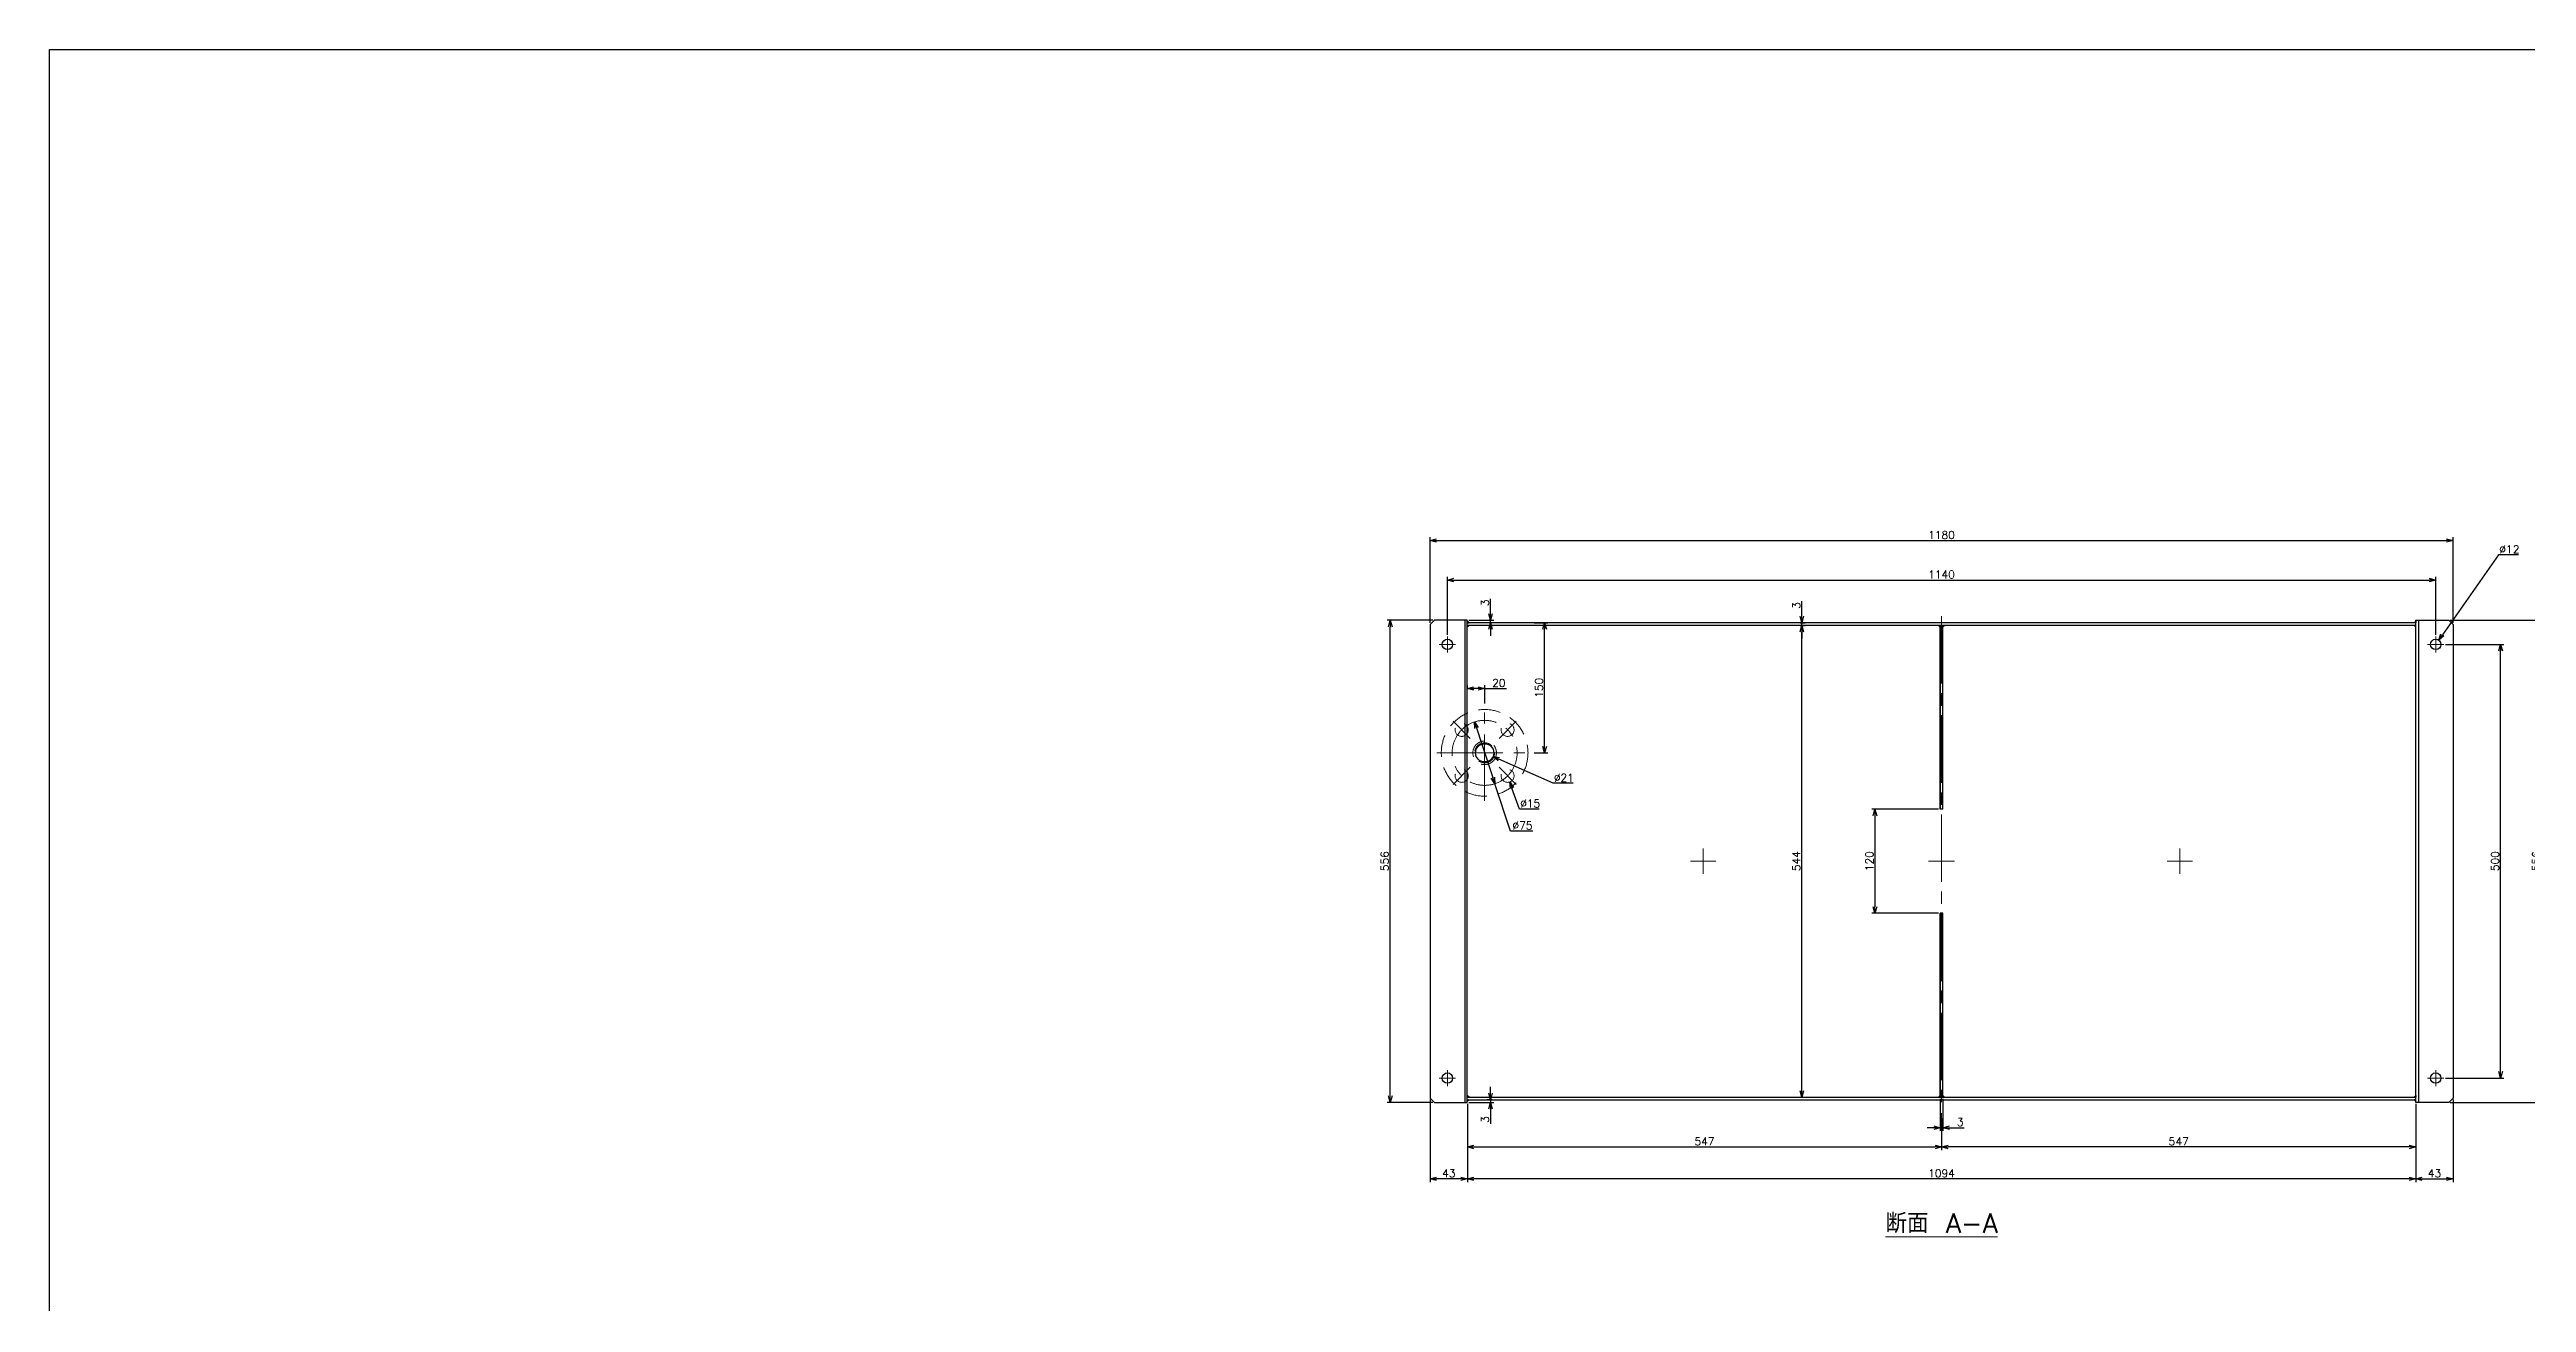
# Model space of a CAD drawing. Header units: millimetres. Extents: x -8731 to 85711, y -14522 to 31379.
# Drawn here: x 37652 to 40509, y 9078 to 10523 of the extents above; entities that cross this region are included whole.
import ezdxf

# ---------------------------------------------------------------- set-up
doc = ezdxf.new("R2010")
doc.units = ezdxf.units.MM
doc.header["$LTSCALE"] = 4
doc.header["$PDMODE"] = 99
doc.header["$PDSIZE"] = 1
doc.linetypes.add('CENTER2', pattern=[28.575, 19.05, -3.175, 3.175, -3.175])
doc.linetypes.add('HIDDEN', pattern=[9.525, 6.35, -3.175])
for name, color, linetype, lineweight in [('04_HIDDEN', 2, 'HIDDEN', 13), ('05_CENTER', 4, 'CENTER2', 13), ('08_DIM', 3, 'Continuous', 13)]:
    doc.layers.add(name, color=color, linetype=linetype, lineweight=lineweight)
doc.layers.add('10_DRAFT', color=8, linetype='Continuous', lineweight=0, plot=False)
doc.styles.add('KSS_TXT', font='txt.shx', dxfattribs={"bigfont": 'extfont2.shx'})
doc.dimstyles.new('KSS_DIM', dxfattribs={"dimscale": 3, "dimtxt": 3, "dimasz": 2.5, "dimexe": 1.25, "dimexo": 0.625, "dimtad": 1, "dimdsep": 46, "dimtxsty": 'KSS_TXT', "dimblk": 'OPEN30', "dimcen": 0, "dimazin": 2, "dimtfac": 0.75, "dimtmove": 0, "dimatfit": 3, "dimldrblk": 'OPEN30', "dimfxl": 1, "dimtolj": 1, "dimarcsym": 0})
doc.dimstyles.new('KSS_DIM$3', dxfattribs={"dimscale": 3, "dimtxt": 3, "dimasz": 2.5, "dimexe": 1.25, "dimexo": 0.625, "dimtad": 1, "dimtih": 1, "dimtoh": 1, "dimdsep": 46, "dimtxsty": 'KSS_TXT', "dimblk": 'OPEN30', "dimcen": 0, "dimazin": 2, "dimtfac": 0.75, "dimtofl": 0, "dimtmove": 0, "dimatfit": 3, "dimldrblk": 'OPEN30', "dimfxl": 1, "dimtolj": 1, "dimarcsym": 0})

# ---------------------------------------------------------------- blocks, each defined once
blk = doc.blocks.new('_Open30')
at = {"color": 0, "linetype": 'ByBlock', "lineweight": -2}
for p, q in [((-1, 0.27), (0, 0)), ((0, 0), (-1, -0.27)), ((0, 0), (-1, 0))]:
    blk.add_line(p, q, dxfattribs=at)
blk = doc.blocks.new('*D836')
at = {"layer": '08_DIM', "color": 0, "lineweight": -2, "transparency": 16777216}
for p, q in [((39296, 9747.3), (39317.1, 9683.1)), ((39337.4, 9621.5), (39319.5, 9676)), ((39363.3, 9621.5), (39337.4, 9621.5))]:
    blk.add_line(p, q, dxfattribs=at)
at = {"layer": 'Defpoints', "color": 0, "transparency": 16777216}
for p in [(39296, 9747.3), (39319.5, 9676)]:
    blk.add_point(p, dxfattribs=at)
at = {"layer": '08_DIM', "color": 0, "lineweight": -2, "transparency": 16777216, "xscale": 7.5, "yscale": 7.5, "zscale": 7.5}
for p, rotation in [((39296, 9747.3), 108.2017994747096), ((39319.5, 9676), 288.2017994747096)]:
    blk.add_blockref('_Open30', p, dxfattribs=dict(at, rotation=rotation))
at = {"layer": '08_DIM', "color": 0, "transparency": 16777216, "insert": (39351.3, 9627.8), "char_height": 9, "attachment_point": 5, "style": 'KSS_TXT'}
blk.add_mtext('\\A1;%%C75', dxfattribs=at)
blk = doc.blocks.new('*D837')
at = {"layer": '08_DIM', "color": 0, "lineweight": -2, "transparency": 16777216}
for p, q in [((39347.9, 9646.8), (39339.3, 9671)), ((39370.8, 9646.8), (39347.9, 9646.8))]:
    blk.add_line(p, q, dxfattribs=at)
at = {"layer": 'Defpoints', "color": 0, "transparency": 16777216}
for p in [(39331.8, 9692.2), (39336.8, 9678.1)]:
    blk.add_point(p, dxfattribs=at)
at = {"layer": '08_DIM', "color": 0, "lineweight": -2, "transparency": 16777216, "xscale": 7.5, "yscale": 7.5, "zscale": 7.5, "rotation": 109.5899981748222}
blk.add_blockref('_Open30', (39336.8, 9678.1), dxfattribs=at)
at = {"layer": '08_DIM', "color": 0, "transparency": 16777216, "insert": (39360.3, 9653.2), "char_height": 9, "attachment_point": 5, "style": 'KSS_TXT'}
blk.add_mtext('\\A1;%%C15', dxfattribs=at)
blk = doc.blocks.new('*D838')
at = {"layer": '08_DIM', "color": 0, "lineweight": -2, "transparency": 16777216}
for p, q in [((39386.8, 9676.5), (39324.2, 9704.3)), ((39409.7, 9676.5), (39386.8, 9676.5))]:
    blk.add_line(p, q, dxfattribs=at)
at = {"layer": 'Defpoints', "color": 0, "transparency": 16777216}
for p in [(39298.2, 9715.9), (39317.4, 9707.4)]:
    blk.add_point(p, dxfattribs=at)
at = {"layer": '08_DIM', "color": 0, "lineweight": -2, "transparency": 16777216, "xscale": 7.5, "yscale": 7.5, "zscale": 7.5, "rotation": 156.0525593734895}
blk.add_blockref('_Open30', (39317.4, 9707.4), dxfattribs=at)
at = {"layer": '08_DIM', "color": 0, "transparency": 16777216, "insert": (39399.2, 9682.9), "char_height": 9, "attachment_point": 5, "style": 'KSS_TXT'}
blk.add_mtext('\\A1;%%C21', dxfattribs=at)
blk = doc.blocks.new('*D839')
at = {"layer": '08_DIM', "color": 0, "lineweight": -2, "transparency": 16777216}
for p, q in [((39287.8, 9785.1), (39287.8, 9789.6)), ((39300.3, 9785.9), (39295.3, 9785.9)), ((39307.8, 9768.7), (39307.8, 9789.6)), ((39307.8, 9785.9), (39332.9, 9785.9))]:
    blk.add_line(p, q, dxfattribs=at)
at = {"layer": 'Defpoints', "color": 0, "transparency": 16777216}
for p in [(39287.8, 9785.9), (39287.8, 9783.2), (39307.8, 9766.8)]:
    blk.add_point(p, dxfattribs=at)
at = {"layer": '08_DIM', "color": 0, "lineweight": -2, "transparency": 16777216, "xscale": 7.5, "yscale": 7.5, "zscale": 7.5, "rotation": 180}
blk.add_blockref('_Open30', (39287.8, 9785.9), dxfattribs=at)
at = {"layer": '08_DIM', "color": 0, "lineweight": -2, "transparency": 16777216, "xscale": 7.5, "yscale": 7.5, "zscale": 7.5}
blk.add_blockref('_Open30', (39307.8, 9785.9), dxfattribs=at)
at = {"layer": '08_DIM', "color": 0, "transparency": 16777216, "insert": (39324.1, 9792.2), "char_height": 9, "attachment_point": 5, "style": 'KSS_TXT'}
blk.add_mtext('\\A1;20', dxfattribs=at)
blk = doc.blocks.new('*D840')
at = {"layer": '08_DIM', "color": 0, "lineweight": -2, "transparency": 16777216}
for p, q in [((39364.8, 9861.6), (39380.7, 9861.6)), ((39376.9, 9719.1), (39376.9, 9854.1)), ((39364.8, 9711.6), (39380.7, 9711.6))]:
    blk.add_line(p, q, dxfattribs=at)
at = {"layer": 'Defpoints', "color": 0, "transparency": 16777216}
for p in [(39362.9, 9861.6), (39376.9, 9861.6), (39362.9, 9711.6)]:
    blk.add_point(p, dxfattribs=at)
at = {"layer": '08_DIM', "color": 0, "lineweight": -2, "transparency": 16777216, "xscale": 7.5, "yscale": 7.5, "zscale": 7.5}
for p, rotation in [((39376.9, 9861.6), 90), ((39376.9, 9711.6), 270)]:
    blk.add_blockref('_Open30', p, dxfattribs=dict(at, rotation=rotation))
at = {"layer": '08_DIM', "color": 0, "transparency": 16777216, "insert": (39370.5, 9786.6), "char_height": 9, "attachment_point": 5, "rotation": 90, "style": 'KSS_TXT'}
blk.add_mtext('\\A1;150', dxfattribs=at)
blk = doc.blocks.new('*D843')
at = {"layer": '08_DIM', "color": 0, "lineweight": -2, "transparency": 16777216}
for p, q in [((39314.5, 9872.1), (39314.5, 9889.4)), ((39289.6, 9864.6), (39318.3, 9864.6)), ((39316.4, 9861.6), (39310.8, 9861.6)), ((39314.5, 9861.6), (39314.5, 9864.6)), ((39314.5, 9854.1), (39314.5, 9846.6))]:
    blk.add_line(p, q, dxfattribs=at)
at = {"layer": 'Defpoints', "color": 0, "transparency": 16777216}
for p in [(39287.8, 9864.6), (39314.5, 9864.6), (39318.3, 9861.6)]:
    blk.add_point(p, dxfattribs=at)
at = {"layer": '08_DIM', "color": 0, "lineweight": -2, "transparency": 16777216, "xscale": 7.5, "yscale": 7.5, "zscale": 7.5}
for p, rotation in [((39314.5, 9864.6), 270), ((39314.5, 9861.6), 90)]:
    blk.add_blockref('_Open30', p, dxfattribs=dict(at, rotation=rotation))
at = {"layer": '08_DIM', "color": 0, "transparency": 16777216, "insert": (39308.1, 9884.5), "char_height": 9, "attachment_point": 5, "rotation": 90, "style": 'KSS_TXT'}
blk.add_mtext('\\A1;3', dxfattribs=at)
blk = doc.blocks.new('*D844')
at = {"layer": '08_DIM', "color": 0, "lineweight": -2, "transparency": 16777216}
for p, q in [((39673.7, 9869.1), (39673.7, 9886.4)), ((39671.8, 9861.6), (39677.5, 9861.6)), ((39671.8, 9858.6), (39677.5, 9858.6)), ((39673.7, 9858.6), (39673.7, 9861.6)), ((39673.7, 9851.1), (39673.7, 9843.6))]:
    blk.add_line(p, q, dxfattribs=at)
at = {"layer": 'Defpoints', "color": 0, "transparency": 16777216}
for p in [(39670, 9861.6), (39670, 9858.6), (39673.7, 9861.6)]:
    blk.add_point(p, dxfattribs=at)
at = {"layer": '08_DIM', "color": 0, "lineweight": -2, "transparency": 16777216, "xscale": 7.5, "yscale": 7.5, "zscale": 7.5}
for p, rotation in [((39673.7, 9861.6), 270), ((39673.7, 9858.6), 90)]:
    blk.add_blockref('_Open30', p, dxfattribs=dict(at, rotation=rotation))
at = {"layer": '08_DIM', "color": 0, "transparency": 16777216, "insert": (39667.3, 9881.5), "char_height": 9, "attachment_point": 5, "rotation": 90, "style": 'KSS_TXT'}
blk.add_mtext('\\A1;3', dxfattribs=at)
blk = doc.blocks.new('*D845')
at = {"layer": '08_DIM', "color": 0, "lineweight": -2, "transparency": 16777216}
for p, q in [((39671.8, 9858.6), (39677.5, 9858.6)), ((39673.7, 9322.1), (39673.7, 9851.1)), ((39671.8, 9314.6), (39677.5, 9314.6))]:
    blk.add_line(p, q, dxfattribs=at)
at = {"layer": 'Defpoints', "color": 0, "transparency": 16777216}
for p in [(39670, 9858.6), (39673.7, 9858.6), (39670, 9314.6)]:
    blk.add_point(p, dxfattribs=at)
at = {"layer": '08_DIM', "color": 0, "lineweight": -2, "transparency": 16777216, "xscale": 7.5, "yscale": 7.5, "zscale": 7.5}
for p, rotation in [((39673.7, 9858.6), 90), ((39673.7, 9314.6), 270)]:
    blk.add_blockref('_Open30', p, dxfattribs=dict(at, rotation=rotation))
at = {"layer": '08_DIM', "color": 0, "transparency": 16777216, "insert": (39667.3, 9586.6), "char_height": 9, "attachment_point": 5, "rotation": 90, "style": 'KSS_TXT'}
blk.add_mtext('\\A1;544', dxfattribs=at)
blk = doc.blocks.new('*D1249')
at = {"layer": '08_DIM', "color": 0, "lineweight": -2, "transparency": 16777216}
for p, q in [((39287.8, 9306.8), (39287.8, 9253.4)), ((39834.8, 9290.1), (39834.8, 9253.4)), ((39295.3, 9257.2), (39827.3, 9257.2))]:
    blk.add_line(p, q, dxfattribs=at)
at = {"layer": 'Defpoints', "color": 0, "transparency": 16777216}
for p in [(39287.8, 9308.6), (39834.8, 9292), (39834.8, 9257.2)]:
    blk.add_point(p, dxfattribs=at)
at = {"layer": '08_DIM', "color": 0, "lineweight": -2, "transparency": 16777216, "xscale": 7.5, "yscale": 7.5, "zscale": 7.5, "rotation": 180}
blk.add_blockref('_Open30', (39287.8, 9257.2), dxfattribs=at)
at = {"layer": '08_DIM', "color": 0, "lineweight": -2, "transparency": 16777216, "xscale": 7.5, "yscale": 7.5, "zscale": 7.5}
blk.add_blockref('_Open30', (39834.8, 9257.2), dxfattribs=at)
at = {"layer": '08_DIM', "color": 0, "transparency": 16777216, "insert": (39561.3, 9263.6), "char_height": 9, "attachment_point": 5, "style": 'KSS_TXT'}
blk.add_mtext('\\A1;547', dxfattribs=at)
blk = doc.blocks.new('*D1347')
at = {"layer": '08_DIM', "color": 0, "lineweight": -2, "transparency": 16777216}
for p, q in [((40381.8, 9306.8), (40381.8, 9216.8)), ((40424.8, 9311.8), (40424.8, 9216.8)), ((40389.3, 9220.5), (40417.3, 9220.5))]:
    blk.add_line(p, q, dxfattribs=at)
at = {"layer": 'Defpoints', "color": 0, "transparency": 16777216}
for p in [(40381.8, 9308.6), (40424.8, 9313.6), (40424.8, 9220.5)]:
    blk.add_point(p, dxfattribs=at)
at = {"layer": '08_DIM', "color": 0, "lineweight": -2, "transparency": 16777216, "xscale": 7.5, "yscale": 7.5, "zscale": 7.5, "rotation": 180}
blk.add_blockref('_Open30', (40381.8, 9220.5), dxfattribs=at)
at = {"layer": '08_DIM', "color": 0, "lineweight": -2, "transparency": 16777216, "xscale": 7.5, "yscale": 7.5, "zscale": 7.5}
blk.add_blockref('_Open30', (40424.8, 9220.5), dxfattribs=at)
at = {"layer": '08_DIM', "color": 0, "transparency": 16777216, "insert": (40403.3, 9226.9), "char_height": 9, "attachment_point": 5, "style": 'KSS_TXT'}
blk.add_mtext('\\A1;43', dxfattribs=at)
blk = doc.blocks.new('*D1348')
at = {"layer": '08_DIM', "color": 0, "lineweight": -2, "transparency": 16777216}
for p, q in [((39247.9, 9864.6), (39195.2, 9864.6)), ((39198.9, 9316.1), (39198.9, 9857.1)), ((39247.9, 9308.6), (39195.2, 9308.6))]:
    blk.add_line(p, q, dxfattribs=at)
at = {"layer": 'Defpoints', "color": 0, "transparency": 16777216}
for p in [(39198.9, 9864.6), (39249.8, 9864.6), (39249.8, 9308.6)]:
    blk.add_point(p, dxfattribs=at)
at = {"layer": '08_DIM', "color": 0, "lineweight": -2, "transparency": 16777216, "xscale": 7.5, "yscale": 7.5, "zscale": 7.5}
for p, rotation in [((39198.9, 9864.6), 90), ((39198.9, 9308.6), 270)]:
    blk.add_blockref('_Open30', p, dxfattribs=dict(at, rotation=rotation))
at = {"layer": '08_DIM', "color": 0, "transparency": 16777216, "insert": (39192.5, 9586.6), "char_height": 9, "attachment_point": 5, "rotation": 90, "style": 'KSS_TXT'}
blk.add_mtext('\\A1;556', dxfattribs=at)
blk = doc.blocks.new('*D1349')
at = {"layer": '08_DIM', "color": 0, "lineweight": -2, "transparency": 16777216}
for p, q in [((39314.5, 9319.1), (39314.5, 9326.6)), ((39289.6, 9308.6), (39318.3, 9308.6)), ((39316.4, 9311.6), (39310.8, 9311.6)), ((39314.5, 9311.6), (39314.5, 9308.6)), ((39314.5, 9301.1), (39314.5, 9283.9))]:
    blk.add_line(p, q, dxfattribs=at)
at = {"layer": 'Defpoints', "color": 0, "transparency": 16777216}
for p in [(39287.8, 9308.6), (39314.5, 9308.6), (39318.3, 9311.6)]:
    blk.add_point(p, dxfattribs=at)
at = {"layer": '08_DIM', "color": 0, "lineweight": -2, "transparency": 16777216, "xscale": 7.5, "yscale": 7.5, "zscale": 7.5}
for p, rotation in [((39314.5, 9311.6), 270), ((39314.5, 9308.6), 90)]:
    blk.add_blockref('_Open30', p, dxfattribs=dict(at, rotation=rotation))
at = {"layer": '08_DIM', "color": 0, "transparency": 16777216, "insert": (39308.1, 9288.8), "char_height": 9, "attachment_point": 5, "rotation": 90, "style": 'KSS_TXT'}
blk.add_mtext('\\A1;3', dxfattribs=at)
blk = doc.blocks.new('*D1350')
at = {"layer": '08_DIM', "color": 0, "lineweight": -2, "transparency": 16777216}
for p, q in [((39244.8, 9311.8), (39244.8, 9216.8)), ((39287.8, 9306.8), (39287.8, 9216.8)), ((39280.3, 9220.5), (39252.3, 9220.5))]:
    blk.add_line(p, q, dxfattribs=at)
at = {"layer": 'Defpoints', "color": 0, "transparency": 16777216}
for p in [(39244.8, 9313.6), (39287.8, 9308.6), (39244.8, 9220.5)]:
    blk.add_point(p, dxfattribs=at)
at = {"layer": '08_DIM', "color": 0, "lineweight": -2, "transparency": 16777216, "xscale": 7.5, "yscale": 7.5, "zscale": 7.5, "rotation": 180}
blk.add_blockref('_Open30', (39244.8, 9220.5), dxfattribs=at)
at = {"layer": '08_DIM', "color": 0, "lineweight": -2, "transparency": 16777216, "xscale": 7.5, "yscale": 7.5, "zscale": 7.5}
blk.add_blockref('_Open30', (39287.8, 9220.5), dxfattribs=at)
at = {"layer": '08_DIM', "color": 0, "transparency": 16777216, "insert": (39266.3, 9226.9), "char_height": 9, "attachment_point": 5, "style": 'KSS_TXT'}
blk.add_mtext('\\A1;43', dxfattribs=at)
blk = doc.blocks.new('*D1351')
at = {"layer": '08_DIM', "color": 0, "lineweight": -2, "transparency": 16777216}
for p, q in [((39831.4, 9646.6), (39754.2, 9646.6)), ((39758, 9639.1), (39758, 9534.1)), ((39831.4, 9526.6), (39754.2, 9526.6))]:
    blk.add_line(p, q, dxfattribs=at)
at = {"layer": 'Defpoints', "color": 0, "transparency": 16777216}
for p in [(39833.3, 9646.6), (39758, 9526.6), (39833.3, 9526.6)]:
    blk.add_point(p, dxfattribs=at)
at = {"layer": '08_DIM', "color": 0, "lineweight": -2, "transparency": 16777216, "xscale": 7.5, "yscale": 7.5, "zscale": 7.5}
for p, rotation in [((39758, 9646.6), 90), ((39758, 9526.6), 270)]:
    blk.add_blockref('_Open30', p, dxfattribs=dict(at, rotation=rotation))
at = {"layer": '08_DIM', "color": 0, "transparency": 16777216, "insert": (39751.6, 9586.6), "char_height": 9, "attachment_point": 5, "rotation": 90, "style": 'KSS_TXT'}
blk.add_mtext('\\A1;120', dxfattribs=at)
blk = doc.blocks.new('*D1352')
at = {"layer": '08_DIM', "color": 0, "lineweight": -2, "transparency": 16777216}
for p, q in [((39833.3, 9312.8), (39833.3, 9275.7)), ((39836.3, 9312.8), (39836.3, 9275.7)), ((39825.8, 9279.4), (39818.3, 9279.4)), ((39833.3, 9279.4), (39836.3, 9279.4)), ((39843.8, 9279.4), (39861, 9279.4))]:
    blk.add_line(p, q, dxfattribs=at)
at = {"layer": 'Defpoints', "color": 0, "transparency": 16777216}
for p in [(39833.3, 9314.6), (39836.3, 9314.6), (39836.3, 9279.4)]:
    blk.add_point(p, dxfattribs=at)
at = {"layer": '08_DIM', "color": 0, "lineweight": -2, "transparency": 16777216, "xscale": 7.5, "yscale": 7.5, "zscale": 7.5}
blk.add_blockref('_Open30', (39833.3, 9279.4), dxfattribs=at)
at = {"layer": '08_DIM', "color": 0, "lineweight": -2, "transparency": 16777216, "xscale": 7.5, "yscale": 7.5, "zscale": 7.5, "rotation": 180}
blk.add_blockref('_Open30', (39836.3, 9279.4), dxfattribs=at)
at = {"layer": '08_DIM', "color": 0, "transparency": 16777216, "insert": (39856.1, 9285.8), "char_height": 9, "attachment_point": 5, "style": 'KSS_TXT'}
blk.add_mtext('\\A1;3', dxfattribs=at)
blk = doc.blocks.new('*D1353')
at = {"layer": '08_DIM', "color": 0, "lineweight": -2, "transparency": 16777216}
for p, q in [((39287.8, 9306.8), (39287.8, 9216.8)), ((40381.8, 9306.8), (40381.8, 9216.8)), ((40374.3, 9220.5), (39295.3, 9220.5))]:
    blk.add_line(p, q, dxfattribs=at)
at = {"layer": 'Defpoints', "color": 0, "transparency": 16777216}
for p in [(39287.8, 9308.6), (40381.8, 9308.6), (39287.8, 9220.5)]:
    blk.add_point(p, dxfattribs=at)
at = {"layer": '08_DIM', "color": 0, "lineweight": -2, "transparency": 16777216, "xscale": 7.5, "yscale": 7.5, "zscale": 7.5, "rotation": 180}
blk.add_blockref('_Open30', (39287.8, 9220.5), dxfattribs=at)
at = {"layer": '08_DIM', "color": 0, "lineweight": -2, "transparency": 16777216, "xscale": 7.5, "yscale": 7.5, "zscale": 7.5}
blk.add_blockref('_Open30', (40381.8, 9220.5), dxfattribs=at)
at = {"layer": '08_DIM', "color": 0, "transparency": 16777216, "insert": (39834.8, 9226.9), "char_height": 9, "attachment_point": 5, "style": 'KSS_TXT'}
blk.add_mtext('\\A1;1094', dxfattribs=at)
blk = doc.blocks.new('*D1354')
at = {"layer": '08_DIM', "color": 0, "lineweight": -2, "transparency": 16777216}
for p, q in [((39834.8, 9290.1), (39834.8, 9253.4)), ((40381.8, 9306.8), (40381.8, 9253.4)), ((40374.3, 9257.2), (39842.3, 9257.2))]:
    blk.add_line(p, q, dxfattribs=at)
at = {"layer": 'Defpoints', "color": 0, "transparency": 16777216}
for p in [(39834.8, 9292), (40381.8, 9308.6), (39834.8, 9257.2)]:
    blk.add_point(p, dxfattribs=at)
at = {"layer": '08_DIM', "color": 0, "lineweight": -2, "transparency": 16777216, "xscale": 7.5, "yscale": 7.5, "zscale": 7.5, "rotation": 180}
blk.add_blockref('_Open30', (39834.8, 9257.2), dxfattribs=at)
at = {"layer": '08_DIM', "color": 0, "lineweight": -2, "transparency": 16777216, "xscale": 7.5, "yscale": 7.5, "zscale": 7.5}
blk.add_blockref('_Open30', (40381.8, 9257.2), dxfattribs=at)
at = {"layer": '08_DIM', "color": 0, "transparency": 16777216, "insert": (40108.3, 9263.6), "char_height": 9, "attachment_point": 5, "style": 'KSS_TXT'}
blk.add_mtext('\\A1;547', dxfattribs=at)
blk = doc.blocks.new('A$C64556005_1')
at = {"color": 0}
for p, q in [((-1120, 28), (-1120, -528)), ((-23, 25), (-1117, 25)), ((-23, 22), (-1117, 22)), ((-571.5, 22), (-571.5, -190)), ((-571.5, -190), (-571.5, 22)), ((-568.5, -190), (-568.5, 22)), ((-20, 28), (-20, -528)), ((-568.5, -190), (-571.5, -190)), ((-568.5, -310), (-571.5, -310)), ((-571.5, -310), (-571.5, -522)), ((-571.5, -522), (-571.5, -310)), ((-568.5, -522), (-568.5, -310)), ((-1117, -522), (-23, -522)), ((-1117, -525), (-23, -525))]:
    blk.add_line(p, q, dxfattribs=at)
for points in [[(-1117, 28), (-1117, 28), (-1155, 28), (-1160, 23), (-1160, -523), (-1155, -528), (-1117, -528), (-1117, 28)], [(-23, 28), (-23, 28), (15, 28), (20, 23), (20, -523), (15, -528), (-23, -528), (-23, 28)]]:
    blk.add_lwpolyline(points, dxfattribs=at)
at = {"color": 3}
for points in [[(-1117, 25), (-1115, 25), (-1115, 25), (-1117, 27)], [(-1117, 22), (-1115, 22), (-1115, 22), (-1117, 20)], [(-571.5, 22), (-571.5, 20), (-571.5, 20), (-573.5, 22)], [(-568.5, 22), (-568.5, 20), (-568.5, 20), (-566.5, 22)], [(-23, 25), (-25, 25), (-25, 25), (-23, 27)], [(-23, 22), (-25, 22), (-25, 22), (-23, 20)], [(-1117, -522), (-1115, -522), (-1115, -522), (-1117, -520)], [(-1117, -525), (-1115, -525), (-1115, -525), (-1117, -527)], [(-571.5, -522), (-571.5, -520), (-571.5, -520), (-573.5, -522)], [(-568.5, -522), (-568.5, -520), (-568.5, -520), (-566.5, -522)], [(-23, -522), (-25, -522), (-25, -522), (-23, -520)], [(-23, -525), (-25, -525), (-25, -525), (-23, -527)]]:
    blk.add_lwpolyline(points, close=True, dxfattribs=at)
at = {"color": 0}
for centre, radius in [((-1140, 0), 6), ((0, 0), 6), ((-1097, -125), 10.5), ((-1140, -500), 6), ((0, -500), 6)]:
    blk.add_circle(centre, radius, dxfattribs=at)
at = {"layer": '04_HIDDEN'}
for centre, radius in [((-1097, -125), 50), ((-1123.5, -98.5), 7.5), ((-1097, -125), 13.6), ((-1097, -125), 11.5), ((-1070.5, -98.5), 7.5), ((-1123.5, -151.5), 7.5), ((-1070.5, -151.5), 7.5)]:
    blk.add_circle(centre, radius, dxfattribs=at)
at = {"layer": '05_CENTER'}
for p, q in [((-570, 32.6), (-570, -532.6)), ((-1130.7, 0), (-1149.3, 0)), ((-1140, 9.3), (-1140, -9.3)), ((-9.3, 0), (9.3, 0)), ((0, 9.3), (0, -9.3)), ((-1097, -180.2), (-1097, -69.8)), ((-1113.7, -108.3), (-1133.4, -88.6)), ((-1080.3, -108.3), (-1060.6, -88.6)), ((-1152.2, -125), (-1041.8, -125)), ((-1113.7, -141.7), (-1133.4, -161.4)), ((-1080.3, -141.7), (-1060.6, -161.4)), ((-555, -250), (-585.1, -250)), ((-1130.7, -500), (-1149.3, -500)), ((-1140, -490.7), (-1140, -509.3)), ((-9.3, -500), (9.3, -500)), ((0, -490.7), (0, -509.3))]:
    blk.add_line(p, q, dxfattribs=at)
blk.add_circle((-1097, -125), 37.5, dxfattribs=at)
at = {"layer": '10_DRAFT'}
for p, q in [((-830.4, -250), (-859.6, -250)), ((-845, -264.6), (-845, -235.4)), ((-280.4, -250), (-309.6, -250)), ((-295, -264.6), (-295, -235.4))]:
    blk.add_line(p, q, dxfattribs=at)
blk = doc.blocks.new('*D4035')
at = {"layer": '08_DIM', "color": 0, "lineweight": -2, "transparency": 16777216}
for p, q in [((39264.8, 9847.9), (39264.8, 9914.7)), ((40404.8, 9847.9), (40404.8, 9914.7)), ((39272.3, 9910.9), (40397.3, 9910.9))]:
    blk.add_line(p, q, dxfattribs=at)
at = {"layer": 'Defpoints', "color": 0, "transparency": 16777216}
for p in [(40404.8, 9910.9), (39264.8, 9846), (40404.8, 9846)]:
    blk.add_point(p, dxfattribs=at)
at = {"layer": '08_DIM', "color": 0, "lineweight": -2, "transparency": 16777216, "xscale": 7.5, "yscale": 7.5, "zscale": 7.5, "rotation": 180}
blk.add_blockref('_Open30', (39264.8, 9910.9), dxfattribs=at)
at = {"layer": '08_DIM', "color": 0, "lineweight": -2, "transparency": 16777216, "xscale": 7.5, "yscale": 7.5, "zscale": 7.5}
blk.add_blockref('_Open30', (40404.8, 9910.9), dxfattribs=at)
at = {"layer": '08_DIM', "color": 0, "transparency": 16777216, "insert": (39834.8, 9917.3), "char_height": 9, "attachment_point": 5, "style": 'KSS_TXT'}
blk.add_mtext('\\A1;1140', dxfattribs=at)
blk = doc.blocks.new('*D4039')
at = {"layer": '08_DIM', "color": 0, "lineweight": -2, "transparency": 16777216}
for p, q in [((39244.8, 9861.5), (39244.8, 9960.2)), ((39252.3, 9956.5), (40417.3, 9956.5)), ((40424.8, 9861.5), (40424.8, 9960.2))]:
    blk.add_line(p, q, dxfattribs=at)
at = {"layer": 'Defpoints', "color": 0, "transparency": 16777216}
for p in [(40424.8, 9956.5), (39244.8, 9859.6), (40424.8, 9859.6)]:
    blk.add_point(p, dxfattribs=at)
at = {"layer": '08_DIM', "color": 0, "lineweight": -2, "transparency": 16777216, "xscale": 7.5, "yscale": 7.5, "zscale": 7.5, "rotation": 180}
blk.add_blockref('_Open30', (39244.8, 9956.5), dxfattribs=at)
at = {"layer": '08_DIM', "color": 0, "lineweight": -2, "transparency": 16777216, "xscale": 7.5, "yscale": 7.5, "zscale": 7.5}
blk.add_blockref('_Open30', (40424.8, 9956.5), dxfattribs=at)
at = {"layer": '08_DIM', "color": 0, "transparency": 16777216, "insert": (39834.8, 9962.9), "char_height": 9, "attachment_point": 5, "style": 'KSS_TXT'}
blk.add_mtext('\\A1;1180', dxfattribs=at)
blk = doc.blocks.new('*D4040')
at = {"layer": '08_DIM', "color": 0, "lineweight": -2, "transparency": 16777216}
for p, q in [((40421.6, 9864.6), (40530.8, 9864.6)), ((40527.1, 9857.1), (40527.1, 9316.1)), ((40421.6, 9308.6), (40530.8, 9308.6))]:
    blk.add_line(p, q, dxfattribs=at)
at = {"layer": 'Defpoints', "color": 0, "transparency": 16777216}
for p in [(40419.8, 9864.6), (40419.8, 9308.6), (40527.1, 9308.6)]:
    blk.add_point(p, dxfattribs=at)
at = {"layer": '08_DIM', "color": 0, "lineweight": -2, "transparency": 16777216, "xscale": 7.5, "yscale": 7.5, "zscale": 7.5}
for p, rotation in [((40527.1, 9864.6), 90), ((40527.1, 9308.6), 270)]:
    blk.add_blockref('_Open30', p, dxfattribs=dict(at, rotation=rotation))
at = {"layer": '08_DIM', "color": 0, "transparency": 16777216, "insert": (40520.7, 9586.6), "char_height": 9, "attachment_point": 5, "rotation": 90, "style": 'KSS_TXT'}
blk.add_mtext('\\A1;556', dxfattribs=at)
blk = doc.blocks.new('*D4041')
at = {"layer": '08_DIM', "color": 0, "lineweight": -2, "transparency": 16777216}
for p, q in [((40416, 9836.6), (40483.4, 9836.6)), ((40479.7, 9344.1), (40479.7, 9829.1)), ((40416, 9336.6), (40483.4, 9336.6))]:
    blk.add_line(p, q, dxfattribs=at)
at = {"layer": 'Defpoints', "color": 0, "transparency": 16777216}
for p in [(40414.1, 9836.6), (40479.7, 9836.6), (40414.1, 9336.6)]:
    blk.add_point(p, dxfattribs=at)
at = {"layer": '08_DIM', "color": 0, "lineweight": -2, "transparency": 16777216, "xscale": 7.5, "yscale": 7.5, "zscale": 7.5}
for p, rotation in [((40479.7, 9836.6), 90), ((40479.7, 9336.6), 270)]:
    blk.add_blockref('_Open30', p, dxfattribs=dict(at, rotation=rotation))
at = {"layer": '08_DIM', "color": 0, "transparency": 16777216, "insert": (40473.3, 9586.6), "char_height": 9, "attachment_point": 5, "rotation": 90, "style": 'KSS_TXT'}
blk.add_mtext('\\A1;500', dxfattribs=at)
blk = doc.blocks.new('*D4042')
at = {"layer": '08_DIM', "color": 0, "lineweight": -2, "transparency": 16777216}
for p, q in [((40477.3, 9940), (40412.5, 9847.7)), ((40500.2, 9940), (40477.3, 9940))]:
    blk.add_line(p, q, dxfattribs=at)
at = {"layer": 'Defpoints', "color": 0, "transparency": 16777216}
for p in [(40401.3, 9831.7), (40408.2, 9841.6)]:
    blk.add_point(p, dxfattribs=at)
at = {"layer": '08_DIM', "color": 0, "lineweight": -2, "transparency": 16777216, "xscale": 7.5, "yscale": 7.5, "zscale": 7.5, "rotation": 234.9290790864265}
blk.add_blockref('_Open30', (40408.2, 9841.6), dxfattribs=at)
at = {"layer": '08_DIM', "color": 0, "transparency": 16777216, "insert": (40489.7, 9946.3), "char_height": 9, "attachment_point": 5, "style": 'KSS_TXT'}
blk.add_mtext('\\A1;%%C12', dxfattribs=at)

msp = doc.modelspace()

# ---------------------------------------------------------------- linework, layer by layer
at = {"color": 0}
for p, q in [((39833.26029, 9858.64371), (39833.26029, 9736.64371)), ((39836.26029, 9736.64371), (39836.26029, 9858.64371)), ((39836.26029, 9314.64371), (39836.26029, 9436.64371))]:
    msp.add_line(p, q, dxfattribs=at)
at = {"color": 2}
msp.add_lwpolyline([(37652.38432, 10522.57304), (46981.56107, 10522.57304), (46981.56107, 5360.72735), (37652.38432, 5360.72735)], close=True, dxfattribs=at)
at = {"layer": '05_CENTER'}
for p, q in [((39834.76029, 9867.62551), (39834.76029, 9253.77915)), ((39849.77568, 9586.64371), (39819.70903, 9586.64371))]:
    msp.add_line(p, q, dxfattribs=at)

# ---------------------------------------------------------------- block references
msp.add_blockref('A$C64556005_1', (40404.76029, 9836.64371))

# ---------------------------------------------------------------- texts
at = {"layer": '08_DIM', "style": 'KSS_TXT'}
msp.add_text('%%u断面 A-A', height=22.5, dxfattribs=at).set_placement((39770.14282, 9158.04509))

# ---------------------------------------------------------------- dimensions: what is measured, and where the dimension line sits
at = {"layer": '08_DIM'}
for base, p1, p2, override, picture, middle in [((40424.76029, 9956.48516), (39244.76029, 9859.64371), (40424.76029, 9859.64371), {"dimscale": 3, "dimarcsym": 1}, '*D4039', (39834.76029, 9962.86016)), ((40404.76029, 9910.92587), (39264.76029, 9845.98476), (40404.76029, 9845.98476), {"dimscale": 3, "dimarcsym": 1}, '*D4035', (39834.76029, 9917.30087)), ((39836.26029, 9279.44707), (39833.26029, 9314.64453), (39836.26029, 9314.64453), {"dimscale": 3}, '*D1352', (39856.13529, 9285.82207))]:
    dim = msp.add_linear_dim(base=base, p1=p1, p2=p2, dimstyle='KSS_DIM', override=override, dxfattribs=at)
    dim.commit()
    dim.dimension.update_dxf_attribs({"geometry": picture, "text_midpoint": middle})
for p1, p2, override, picture, middle in [((40401.31275, 9831.73306), (40408.20783, 9841.55436), {"dimscale": 3, "dimpost": '%%C<>', "dimarcsym": 1}, '*D4042', (40489.67438, 9939.96782)), ((39296.04661, 9747.26811), (39319.47397, 9676.02094), {"dimpost": '%%C<>', "dimtix": 1, "dimatfit": 2}, '*D836', (39351.28726, 9621.46708)), ((39298.16415, 9715.90646), (39317.35643, 9707.38259), {"dimpost": '%%C<>'}, '*D838', (39399.2135, 9676.52352)), ((39331.76214, 9692.19389), (39336.79145, 9678.06215), {"dimpost": '%%C<>'}, '*D837', (39360.27676, 9646.84354))]:
    dim = msp.add_diameter_dim_2p(p1=p1, p2=p2, dimstyle='KSS_DIM$3', override=override, dxfattribs=at)
    dim.commit()
    dim.dimension.update_dxf_attribs({"geometry": picture, "text_midpoint": middle, "dimtype": 163})
at = {"layer": '08_DIM', "color": 1}
for base, p1, p2, angle, picture, middle in [((39314.5122, 9864.64534), (39318.2622, 9861.64453), (39287.76029, 9864.64534), 270, '*D843', (39308.1372, 9884.52034)), ((39314.5122, 9308.64371), (39318.2622, 9311.64453), (39287.76029, 9308.64371), 90, '*D1349', (39308.1372, 9288.76871))]:
    dim = msp.add_linear_dim(base=base, p1=p1, p2=p2, angle=angle, dimstyle='KSS_DIM', dxfattribs=at)
    dim.commit()
    dim.dimension.update_dxf_attribs({"geometry": picture, "text_midpoint": middle})
for base, p1, p2, override, picture, middle in [((39673.71426, 9861.64453), (39669.96426, 9858.64453), (39669.96426, 9861.64453), {"dimscale": 3}, '*D844', (39667.33926, 9881.51953)), ((39198.92513, 9864.64371), (39249.76029, 9308.64371), (39249.76029, 9864.64371), {"dimscale": 3}, '*D1348', (39192.53763, 9586.64371)), ((39673.71426, 9858.64453), (39669.96426, 9314.64417), (39669.96426, 9858.64453), {"dimscale": 3}, '*D845', (39667.33301, 9586.64435)), ((40527.06031, 9308.64371), (40419.76029, 9864.64371), (40419.76029, 9308.64371), {"dimscale": 3, "dimarcsym": 1}, '*D4040', (40520.67281, 9586.64371)), ((39757.9579, 9526.64453), (39833.26029, 9646.64453), (39833.26029, 9526.64453), {"dimscale": 3}, '*D1351', (39751.5829, 9586.64453))]:
    dim = msp.add_linear_dim(base=base, p1=p1, p2=p2, angle=90, dimstyle='KSS_DIM', override=override, dxfattribs=at)
    dim.commit()
    dim.dimension.update_dxf_attribs({"geometry": picture, "text_midpoint": middle})
at = {"layer": '08_DIM'}
dim = msp.add_linear_dim(base=(39376.91954, 9861.64453), p1=(39362.92408, 9711.64453), p2=(39362.92408, 9861.64453), angle=90, dimstyle='KSS_DIM', dxfattribs=at)
dim.commit()
dim.dimension.update_dxf_attribs({"geometry": '*D840', "text_midpoint": (39370.53829, 9786.64453)})
dim = msp.add_linear_dim(base=(40479.66449, 9836.64371), p1=(40414.10134, 9336.64453), p2=(40414.10134, 9836.64371), angle=90, dimstyle='KSS_DIM', override={"dimscale": 3, "dimarcsym": 1}, dxfattribs=at)
dim.commit()
dim.dimension.update_dxf_attribs({"geometry": '*D4041', "text_midpoint": (40473.28324, 9586.64412)})
dim = msp.add_linear_dim(base=(39287.76029, 9785.86291), p1=(39307.76029, 9766.80832), p2=(39287.76029, 9783.23791), dimstyle='KSS_DIM', dxfattribs=at)
dim.commit()
dim.dimension.update_dxf_attribs({"geometry": '*D839', "text_midpoint": (39324.07279, 9785.86291), "dimtype": 160})
at = {"layer": '08_DIM', "color": 1}
for base, p1, p2, picture, middle in [((39244.76029, 9220.51312), (39287.76029, 9308.64371), (39244.76029, 9313.64371), '*D1350', (39266.26029, 9226.88812)), ((40424.76029, 9220.51312), (40381.76029, 9308.64371), (40424.76029, 9313.64371), '*D1347', (40403.26029, 9226.88812))]:
    dim = msp.add_linear_dim(base=base, p1=p1, p2=p2, dimstyle='KSS_DIM', dxfattribs=at)
    dim.commit()
    dim.dimension.update_dxf_attribs({"geometry": picture, "text_midpoint": middle})
for base, p1, p2, override, picture, middle in [((39834.76029, 9257.17608), (39287.76029, 9308.64371), (39834.76029, 9292.0197), {"dimscale": 3, "dimarcsym": 1}, '*D1249', (39561.26029, 9263.55733)), ((39287.76029, 9220.51312), (40381.76029, 9308.64371), (39287.76029, 9308.64371), {"dimarcsym": 1}, '*D1353', (39834.76029, 9226.88812)), ((39834.76029, 9257.17608), (40381.76029, 9308.64371), (39834.76029, 9292.0197), {"dimscale": 3, "dimarcsym": 1}, '*D1354', (40108.26029, 9263.55733))]:
    dim = msp.add_linear_dim(base=base, p1=p1, p2=p2, dimstyle='KSS_DIM', override=override, dxfattribs=at)
    dim.commit()
    dim.dimension.update_dxf_attribs({"geometry": picture, "text_midpoint": middle})

doc.saveas('drawing.dxf')
